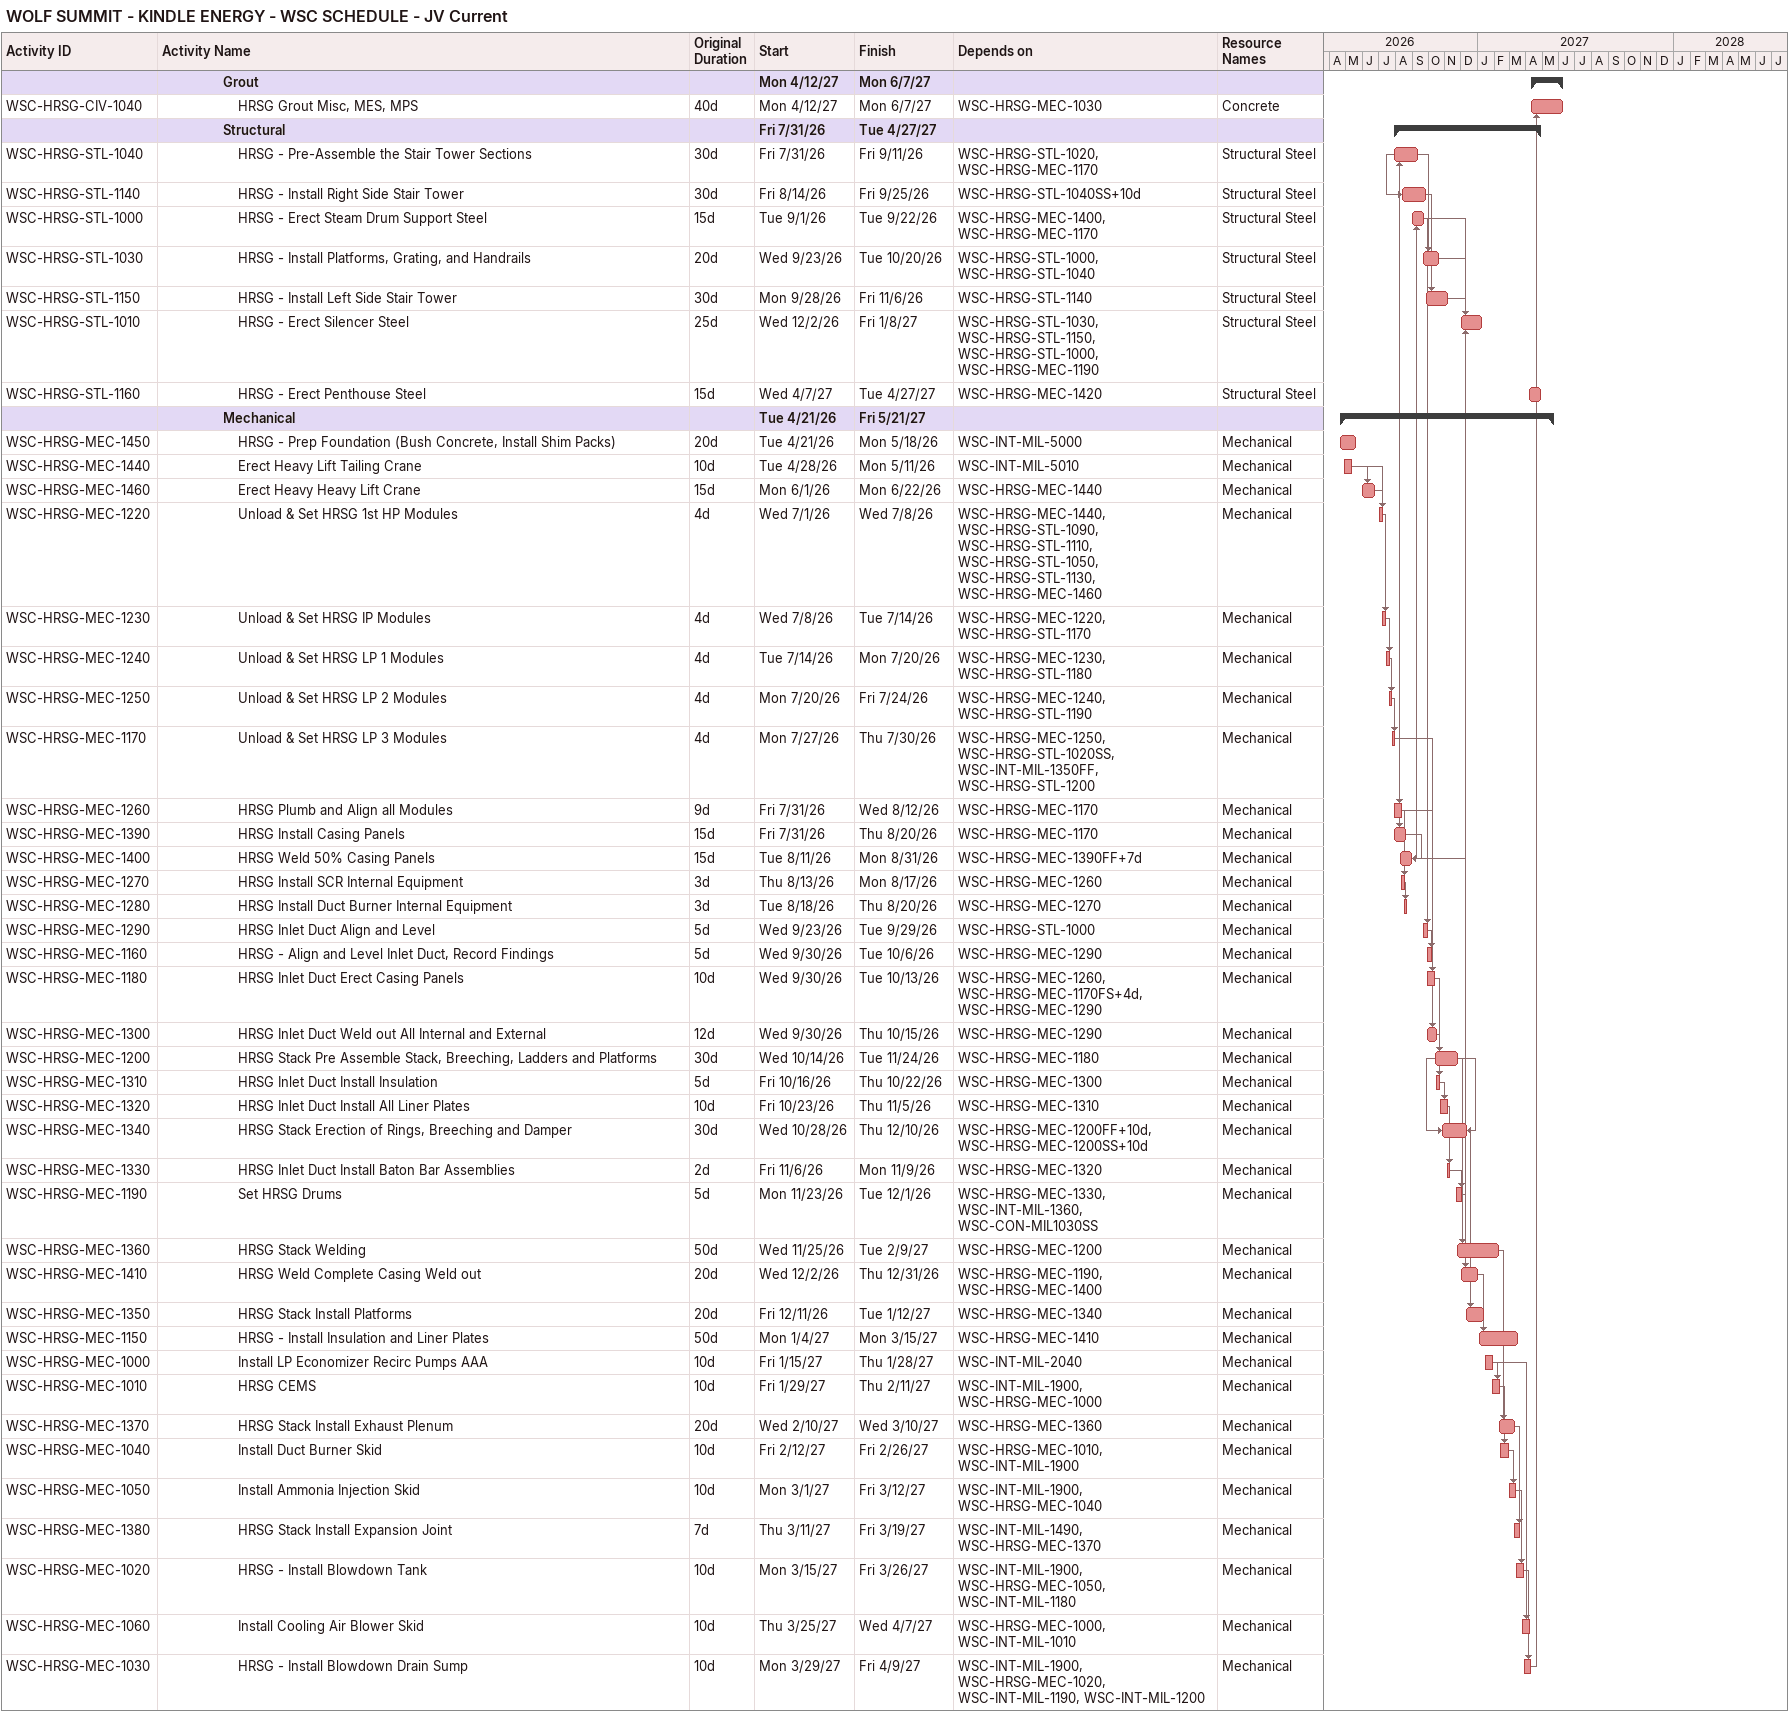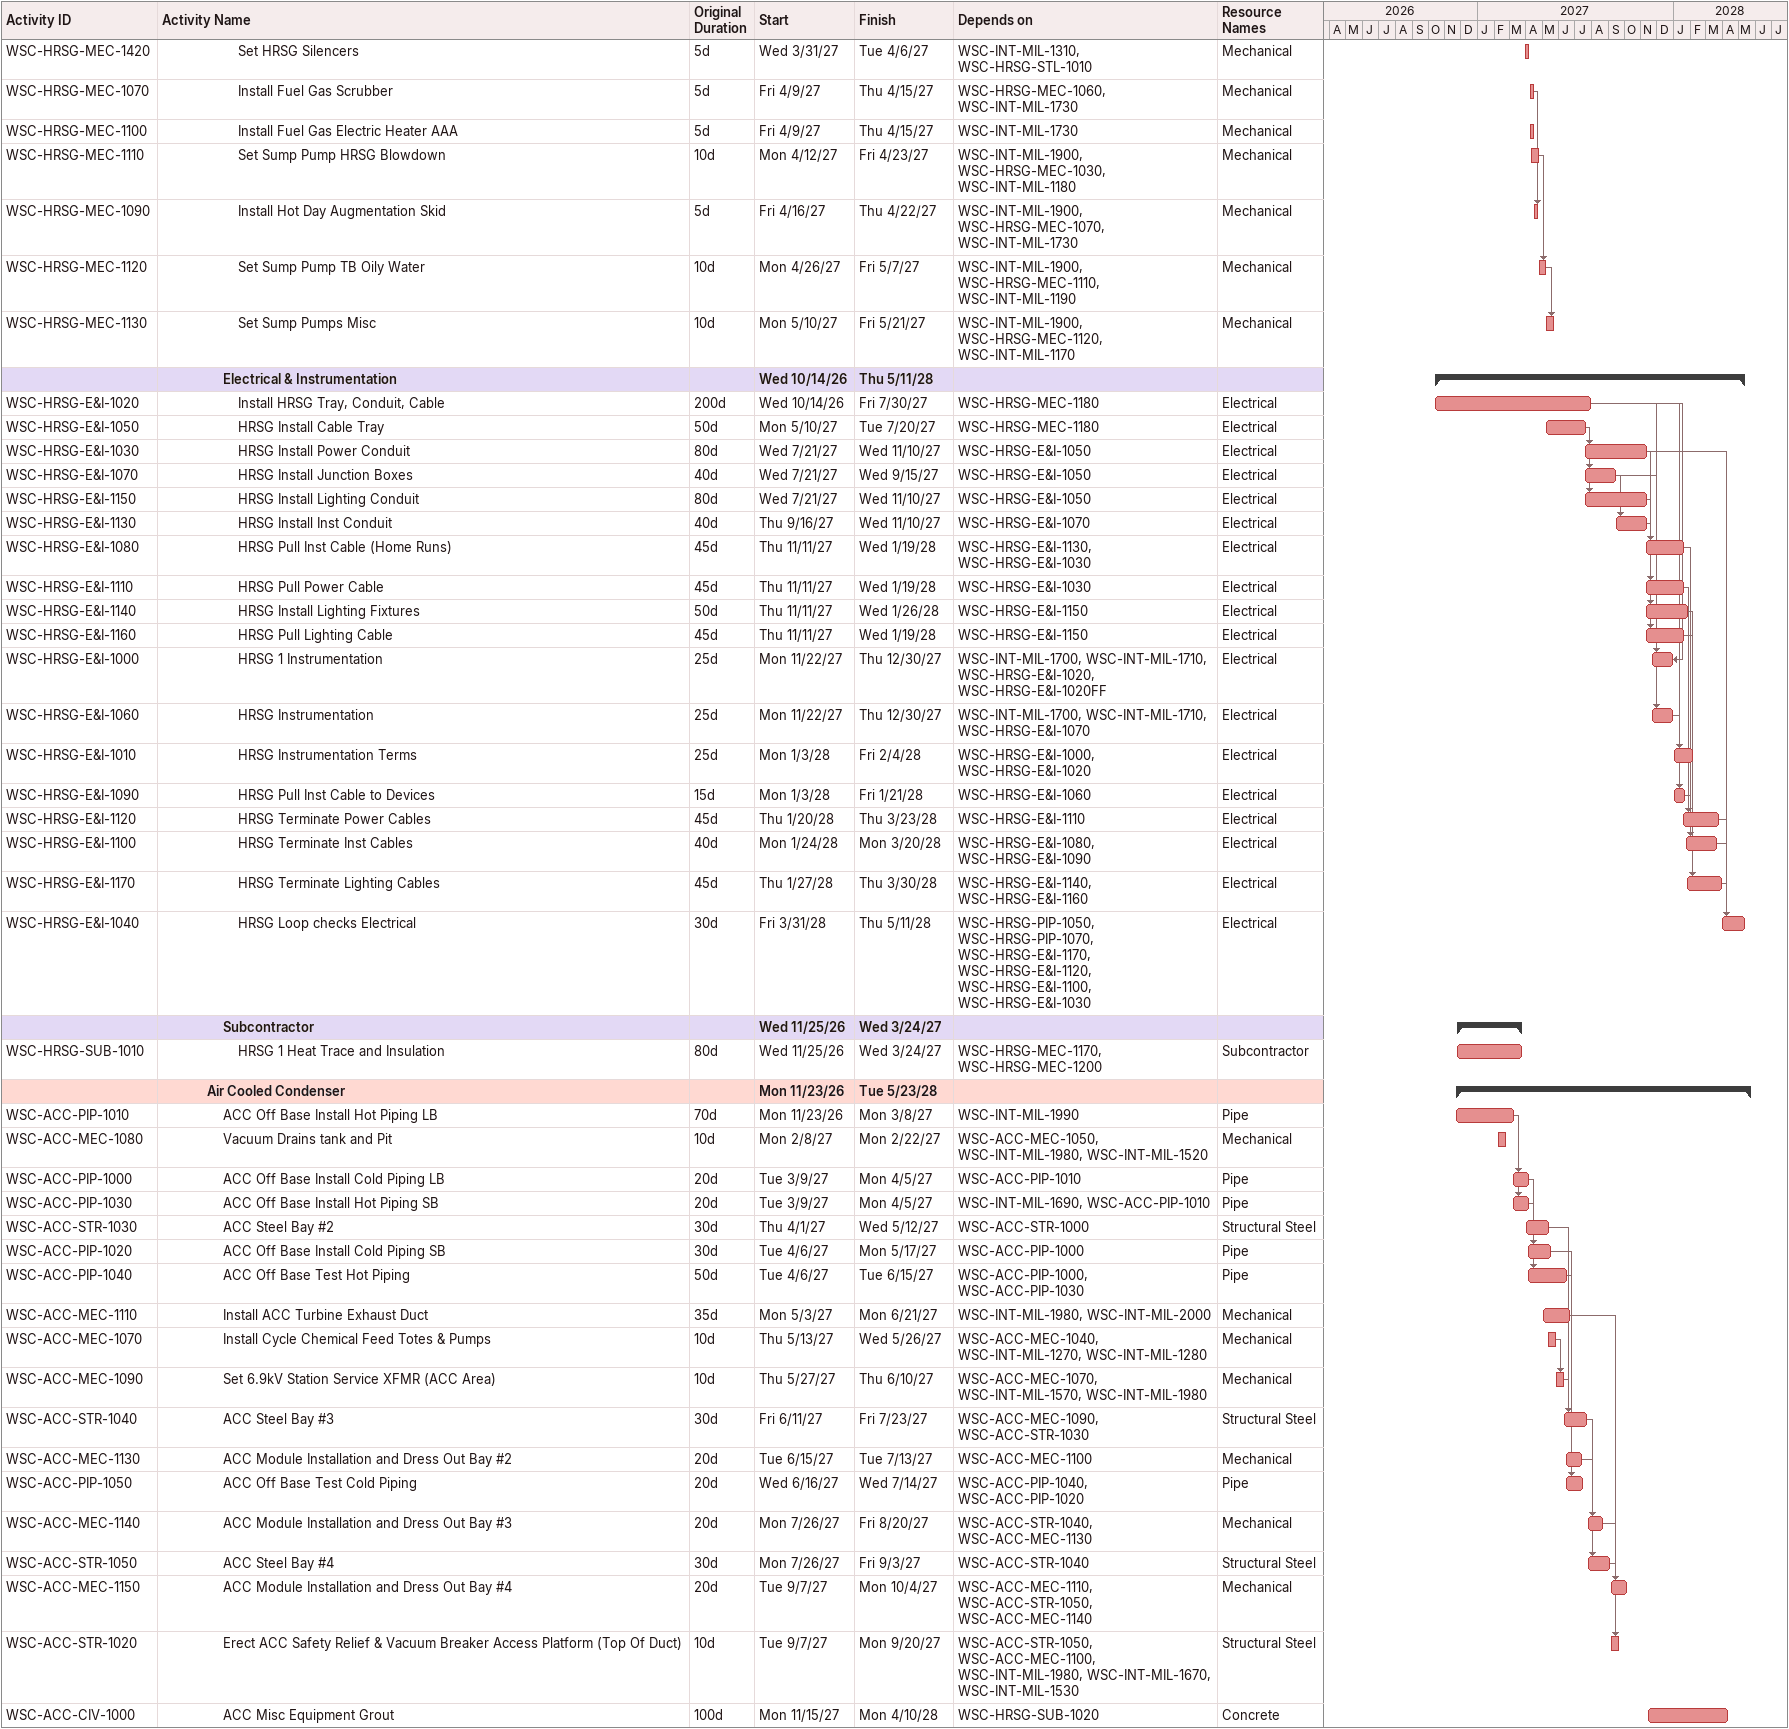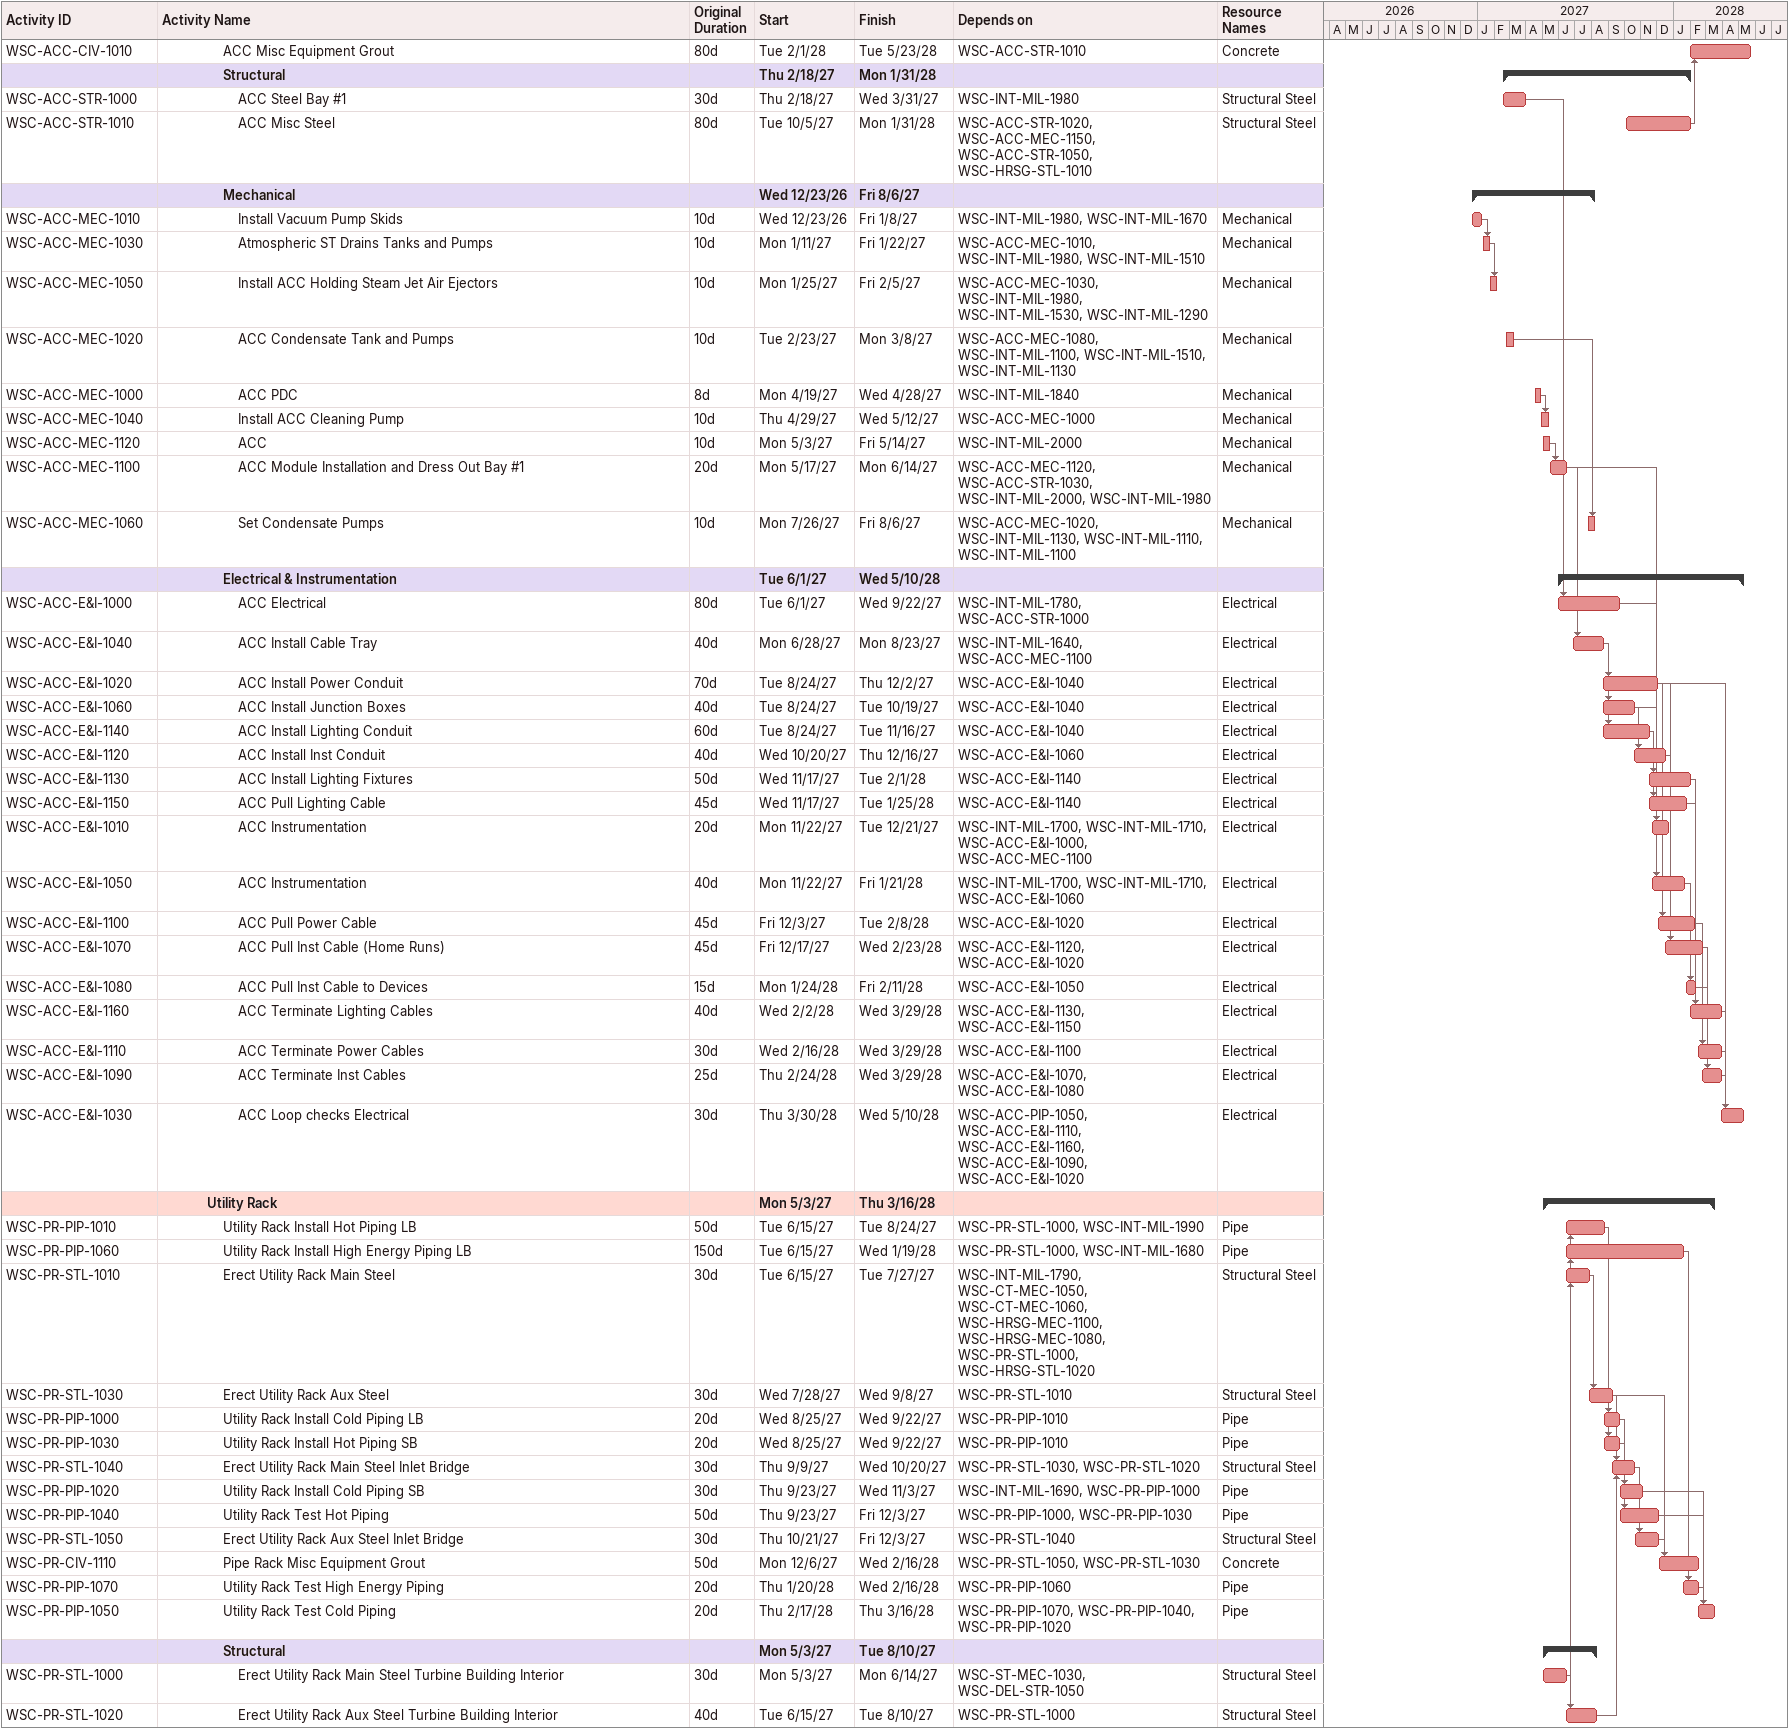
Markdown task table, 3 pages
WOLF SUMMIT - KINDLE ENERGY - WSC SCHEDULE - JV Current

| ID | Level | Task | Original duration | Start | Finish | Predecessors | Resources |
|---|---|---|---|---|---|---|---|
|  | 5 | **Grout** |  | 2027-04-12 | 2027-06-07 |  |  |
| WSC-HRSG-CIV-1040 | 6 | HRSG Grout Misc, MES, MPS | 40d | 2027-04-12 | 2027-06-07 | WSC-HRSG-MEC-1030 | Concrete |
|  | 5 | **Structural** |  | 2026-07-31 | 2027-04-27 |  |  |
| WSC-HRSG-STL-1040 | 6 | HRSG - Pre-Assemble the Stair Tower Sections | 30d | 2026-07-31 | 2026-09-11 | WSC-HRSG-STL-1020, WSC-HRSG-MEC-1170 | Structural Steel |
| WSC-HRSG-STL-1140 | 6 | HRSG - Install Right Side Stair Tower | 30d | 2026-08-14 | 2026-09-25 | WSC-HRSG-STL-1040SS+10d | Structural Steel |
| WSC-HRSG-STL-1000 | 6 | HRSG - Erect Steam Drum Support Steel | 15d | 2026-09-01 | 2026-09-22 | WSC-HRSG-MEC-1400, WSC-HRSG-MEC-1170 | Structural Steel |
| WSC-HRSG-STL-1030 | 6 | HRSG - Install Platforms, Grating, and Handrails | 20d | 2026-09-23 | 2026-10-20 | WSC-HRSG-STL-1000, WSC-HRSG-STL-1040 | Structural Steel |
| WSC-HRSG-STL-1150 | 6 | HRSG - Install Left Side Stair Tower | 30d | 2026-09-28 | 2026-11-06 | WSC-HRSG-STL-1140 | Structural Steel |
| WSC-HRSG-STL-1010 | 6 | HRSG - Erect Silencer Steel | 25d | 2026-12-02 | 2027-01-08 | WSC-HRSG-STL-1030, WSC-HRSG-STL-1150, WSC-HRSG-STL-1000, WSC-HRSG-MEC-1190 | Structural Steel |
| WSC-HRSG-STL-1160 | 6 | HRSG - Erect Penthouse Steel | 15d | 2027-04-07 | 2027-04-27 | WSC-HRSG-MEC-1420 | Structural Steel |
|  | 5 | **Mechanical** |  | 2026-04-21 | 2027-05-21 |  |  |
| WSC-HRSG-MEC-1450 | 6 | HRSG - Prep Foundation (Bush Concrete, Install Shim Packs) | 20d | 2026-04-21 | 2026-05-18 | WSC-INT-MIL-5000 | Mechanical |
| WSC-HRSG-MEC-1440 | 6 | Erect Heavy Lift Tailing Crane | 10d | 2026-04-28 | 2026-05-11 | WSC-INT-MIL-5010 | Mechanical |
| WSC-HRSG-MEC-1460 | 6 | Erect Heavy Heavy Lift Crane | 15d | 2026-06-01 | 2026-06-22 | WSC-HRSG-MEC-1440 | Mechanical |
| WSC-HRSG-MEC-1220 | 6 | Unload & Set HRSG 1st HP Modules | 4d | 2026-07-01 | 2026-07-08 | WSC-HRSG-MEC-1440, WSC-HRSG-STL-1090, WSC-HRSG-STL-1110, WSC-HRSG-STL-1050, WSC-HRSG-STL-1130, WSC-HRSG-MEC-1460 | Mechanical |
| WSC-HRSG-MEC-1230 | 6 | Unload & Set HRSG IP Modules | 4d | 2026-07-08 | 2026-07-14 | WSC-HRSG-MEC-1220, WSC-HRSG-STL-1170 | Mechanical |
| WSC-HRSG-MEC-1240 | 6 | Unload & Set HRSG LP 1 Modules | 4d | 2026-07-14 | 2026-07-20 | WSC-HRSG-MEC-1230, WSC-HRSG-STL-1180 | Mechanical |
| WSC-HRSG-MEC-1250 | 6 | Unload & Set HRSG LP 2 Modules | 4d | 2026-07-20 | 2026-07-24 | WSC-HRSG-MEC-1240, WSC-HRSG-STL-1190 | Mechanical |
| WSC-HRSG-MEC-1170 | 6 | Unload & Set HRSG LP 3 Modules | 4d | 2026-07-27 | 2026-07-30 | WSC-HRSG-MEC-1250, WSC-HRSG-STL-1020SS, WSC-INT-MIL-1350FF, WSC-HRSG-STL-1200 | Mechanical |
| WSC-HRSG-MEC-1260 | 6 | HRSG Plumb and Align all Modules | 9d | 2026-07-31 | 2026-08-12 | WSC-HRSG-MEC-1170 | Mechanical |
| WSC-HRSG-MEC-1390 | 6 | HRSG Install Casing Panels | 15d | 2026-07-31 | 2026-08-20 | WSC-HRSG-MEC-1170 | Mechanical |
| WSC-HRSG-MEC-1400 | 6 | HRSG Weld 50% Casing Panels | 15d | 2026-08-11 | 2026-08-31 | WSC-HRSG-MEC-1390FF+7d | Mechanical |
| WSC-HRSG-MEC-1270 | 6 | HRSG Install SCR Internal Equipment | 3d | 2026-08-13 | 2026-08-17 | WSC-HRSG-MEC-1260 | Mechanical |
| WSC-HRSG-MEC-1280 | 6 | HRSG Install Duct Burner Internal Equipment | 3d | 2026-08-18 | 2026-08-20 | WSC-HRSG-MEC-1270 | Mechanical |
| WSC-HRSG-MEC-1290 | 6 | HRSG Inlet Duct Align and Level | 5d | 2026-09-23 | 2026-09-29 | WSC-HRSG-STL-1000 | Mechanical |
| WSC-HRSG-MEC-1160 | 6 | HRSG - Align and Level Inlet Duct, Record Findings | 5d | 2026-09-30 | 2026-10-06 | WSC-HRSG-MEC-1290 | Mechanical |
| WSC-HRSG-MEC-1180 | 6 | HRSG Inlet Duct Erect Casing Panels | 10d | 2026-09-30 | 2026-10-13 | WSC-HRSG-MEC-1260, WSC-HRSG-MEC-1170FS+4d, WSC-HRSG-MEC-1290 | Mechanical |
| WSC-HRSG-MEC-1300 | 6 | HRSG Inlet Duct Weld out All Internal and External | 12d | 2026-09-30 | 2026-10-15 | WSC-HRSG-MEC-1290 | Mechanical |
| WSC-HRSG-MEC-1200 | 6 | HRSG Stack Pre Assemble Stack, Breeching, Ladders and Platforms | 30d | 2026-10-14 | 2026-11-24 | WSC-HRSG-MEC-1180 | Mechanical |
| WSC-HRSG-MEC-1310 | 6 | HRSG Inlet Duct Install Insulation | 5d | 2026-10-16 | 2026-10-22 | WSC-HRSG-MEC-1300 | Mechanical |
| WSC-HRSG-MEC-1320 | 6 | HRSG Inlet Duct Install All Liner Plates | 10d | 2026-10-23 | 2026-11-05 | WSC-HRSG-MEC-1310 | Mechanical |
| WSC-HRSG-MEC-1340 | 6 | HRSG Stack Erection of Rings, Breeching and Damper | 30d | 2026-10-28 | 2026-12-10 | WSC-HRSG-MEC-1200FF+10d, WSC-HRSG-MEC-1200SS+10d | Mechanical |
| WSC-HRSG-MEC-1330 | 6 | HRSG Inlet Duct Install Baton Bar Assemblies | 2d | 2026-11-06 | 2026-11-09 | WSC-HRSG-MEC-1320 | Mechanical |
| WSC-HRSG-MEC-1190 | 6 | Set HRSG Drums | 5d | 2026-11-23 | 2026-12-01 | WSC-HRSG-MEC-1330, WSC-INT-MIL-1360, WSC-CON-MIL1030SS | Mechanical |
| WSC-HRSG-MEC-1360 | 6 | HRSG Stack Welding | 50d | 2026-11-25 | 2027-02-09 | WSC-HRSG-MEC-1200 | Mechanical |
| WSC-HRSG-MEC-1410 | 6 | HRSG Weld Complete Casing Weld out | 20d | 2026-12-02 | 2026-12-31 | WSC-HRSG-MEC-1190, WSC-HRSG-MEC-1400 | Mechanical |
| WSC-HRSG-MEC-1350 | 6 | HRSG Stack Install Platforms | 20d | 2026-12-11 | 2027-01-12 | WSC-HRSG-MEC-1340 | Mechanical |
| WSC-HRSG-MEC-1150 | 6 | HRSG - Install Insulation and Liner Plates | 50d | 2027-01-04 | 2027-03-15 | WSC-HRSG-MEC-1410 | Mechanical |
| WSC-HRSG-MEC-1000 | 6 | Install LP Economizer Recirc Pumps AAA | 10d | 2027-01-15 | 2027-01-28 | WSC-INT-MIL-2040 | Mechanical |
| WSC-HRSG-MEC-1010 | 6 | HRSG CEMS | 10d | 2027-01-29 | 2027-02-11 | WSC-INT-MIL-1900, WSC-HRSG-MEC-1000 | Mechanical |
| WSC-HRSG-MEC-1370 | 6 | HRSG Stack Install Exhaust Plenum | 20d | 2027-02-10 | 2027-03-10 | WSC-HRSG-MEC-1360 | Mechanical |
| WSC-HRSG-MEC-1040 | 6 | Install Duct Burner Skid | 10d | 2027-02-12 | 2027-02-26 | WSC-HRSG-MEC-1010, WSC-INT-MIL-1900 | Mechanical |
| WSC-HRSG-MEC-1050 | 6 | Install Ammonia Injection Skid | 10d | 2027-03-01 | 2027-03-12 | WSC-INT-MIL-1900, WSC-HRSG-MEC-1040 | Mechanical |
| WSC-HRSG-MEC-1380 | 6 | HRSG Stack Install Expansion Joint | 7d | 2027-03-11 | 2027-03-19 | WSC-INT-MIL-1490, WSC-HRSG-MEC-1370 | Mechanical |
| WSC-HRSG-MEC-1020 | 6 | HRSG - Install Blowdown Tank | 10d | 2027-03-15 | 2027-03-26 | WSC-INT-MIL-1900, WSC-HRSG-MEC-1050, WSC-INT-MIL-1180 | Mechanical |
| WSC-HRSG-MEC-1060 | 6 | Install Cooling Air Blower Skid | 10d | 2027-03-25 | 2027-04-07 | WSC-HRSG-MEC-1000, WSC-INT-MIL-1010 | Mechanical |
| WSC-HRSG-MEC-1030 | 6 | HRSG - Install Blowdown Drain Sump | 10d | 2027-03-29 | 2027-04-09 | WSC-INT-MIL-1900, WSC-HRSG-MEC-1020, WSC-INT-MIL-1190, WSC-INT-MIL-1200 | Mechanical |
| WSC-HRSG-MEC-1420 | 6 | Set HRSG Silencers | 5d | 2027-03-31 | 2027-04-06 | WSC-INT-MIL-1310, WSC-HRSG-STL-1010 | Mechanical |
| WSC-HRSG-MEC-1070 | 6 | Install Fuel Gas Scrubber | 5d | 2027-04-09 | 2027-04-15 | WSC-HRSG-MEC-1060, WSC-INT-MIL-1730 | Mechanical |
| WSC-HRSG-MEC-1100 | 6 | Install Fuel Gas Electric Heater AAA | 5d | 2027-04-09 | 2027-04-15 | WSC-INT-MIL-1730 | Mechanical |
| WSC-HRSG-MEC-1110 | 6 | Set Sump Pump HRSG Blowdown | 10d | 2027-04-12 | 2027-04-23 | WSC-INT-MIL-1900, WSC-HRSG-MEC-1030, WSC-INT-MIL-1180 | Mechanical |
| WSC-HRSG-MEC-1090 | 6 | Install Hot Day Augmentation Skid | 5d | 2027-04-16 | 2027-04-22 | WSC-INT-MIL-1900, WSC-HRSG-MEC-1070, WSC-INT-MIL-1730 | Mechanical |
| WSC-HRSG-MEC-1120 | 6 | Set Sump Pump TB Oily Water | 10d | 2027-04-26 | 2027-05-07 | WSC-INT-MIL-1900, WSC-HRSG-MEC-1110, WSC-INT-MIL-1190 | Mechanical |
| WSC-HRSG-MEC-1130 | 6 | Set Sump Pumps Misc | 10d | 2027-05-10 | 2027-05-21 | WSC-INT-MIL-1900, WSC-HRSG-MEC-1120, WSC-INT-MIL-1170 | Mechanical |
|  | 5 | **Electrical & Instrumentation** |  | 2026-10-14 | 2028-05-11 |  |  |
| WSC-HRSG-E&I-1020 | 6 | Install HRSG Tray, Conduit, Cable | 200d | 2026-10-14 | 2027-07-30 | WSC-HRSG-MEC-1180 | Electrical |
| WSC-HRSG-E&I-1050 | 6 | HRSG Install Cable Tray | 50d | 2027-05-10 | 2027-07-20 | WSC-HRSG-MEC-1180 | Electrical |
| WSC-HRSG-E&I-1030 | 6 | HRSG Install Power Conduit | 80d | 2027-07-21 | 2027-11-10 | WSC-HRSG-E&I-1050 | Electrical |
| WSC-HRSG-E&I-1070 | 6 | HRSG Install Junction Boxes | 40d | 2027-07-21 | 2027-09-15 | WSC-HRSG-E&I-1050 | Electrical |
| WSC-HRSG-E&I-1150 | 6 | HRSG Install Lighting Conduit | 80d | 2027-07-21 | 2027-11-10 | WSC-HRSG-E&I-1050 | Electrical |
| WSC-HRSG-E&I-1130 | 6 | HRSG Install Inst Conduit | 40d | 2027-09-16 | 2027-11-10 | WSC-HRSG-E&I-1070 | Electrical |
| WSC-HRSG-E&I-1080 | 6 | HRSG Pull Inst Cable (Home Runs) | 45d | 2027-11-11 | 2028-01-19 | WSC-HRSG-E&I-1130, WSC-HRSG-E&I-1030 | Electrical |
| WSC-HRSG-E&I-1110 | 6 | HRSG Pull Power Cable | 45d | 2027-11-11 | 2028-01-19 | WSC-HRSG-E&I-1030 | Electrical |
| WSC-HRSG-E&I-1140 | 6 | HRSG Install Lighting Fixtures | 50d | 2027-11-11 | 2028-01-26 | WSC-HRSG-E&I-1150 | Electrical |
| WSC-HRSG-E&I-1160 | 6 | HRSG Pull Lighting Cable | 45d | 2027-11-11 | 2028-01-19 | WSC-HRSG-E&I-1150 | Electrical |
| WSC-HRSG-E&I-1000 | 6 | HRSG 1 Instrumentation | 25d | 2027-11-22 | 2027-12-30 | WSC-INT-MIL-1700, WSC-INT-MIL-1710, WSC-HRSG-E&I-1020, WSC-HRSG-E&I-1020FF | Electrical |
| WSC-HRSG-E&I-1060 | 6 | HRSG Instrumentation | 25d | 2027-11-22 | 2027-12-30 | WSC-INT-MIL-1700, WSC-INT-MIL-1710, WSC-HRSG-E&I-1070 | Electrical |
| WSC-HRSG-E&I-1010 | 6 | HRSG Instrumentation Terms | 25d | 2028-01-03 | 2028-02-04 | WSC-HRSG-E&I-1000, WSC-HRSG-E&I-1020 | Electrical |
| WSC-HRSG-E&I-1090 | 6 | HRSG Pull Inst Cable to Devices | 15d | 2028-01-03 | 2028-01-21 | WSC-HRSG-E&I-1060 | Electrical |
| WSC-HRSG-E&I-1120 | 6 | HRSG Terminate Power Cables | 45d | 2028-01-20 | 2028-03-23 | WSC-HRSG-E&I-1110 | Electrical |
| WSC-HRSG-E&I-1100 | 6 | HRSG Terminate Inst Cables | 40d | 2028-01-24 | 2028-03-20 | WSC-HRSG-E&I-1080, WSC-HRSG-E&I-1090 | Electrical |
| WSC-HRSG-E&I-1170 | 6 | HRSG Terminate Lighting Cables | 45d | 2028-01-27 | 2028-03-30 | WSC-HRSG-E&I-1140, WSC-HRSG-E&I-1160 | Electrical |
| WSC-HRSG-E&I-1040 | 6 | HRSG Loop checks Electrical | 30d | 2028-03-31 | 2028-05-11 | WSC-HRSG-PIP-1050, WSC-HRSG-PIP-1070, WSC-HRSG-E&I-1170, WSC-HRSG-E&I-1120, WSC-HRSG-E&I-1100, WSC-HRSG-E&I-1030 | Electrical |
|  | 5 | **Subcontractor** |  | 2026-11-25 | 2027-03-24 |  |  |
| WSC-HRSG-SUB-1010 | 6 | HRSG 1 Heat Trace and Insulation | 80d | 2026-11-25 | 2027-03-24 | WSC-HRSG-MEC-1170, WSC-HRSG-MEC-1200 | Subcontractor |
|  | 4 | **Air Cooled Condenser** |  | 2026-11-23 | 2028-05-23 |  |  |
| WSC-ACC-PIP-1010 | 5 | ACC Off Base Install Hot Piping LB | 70d | 2026-11-23 | 2027-03-08 | WSC-INT-MIL-1990 | Pipe |
| WSC-ACC-MEC-1080 | 5 | Vacuum Drains tank and Pit | 10d | 2027-02-08 | 2027-02-22 | WSC-ACC-MEC-1050, WSC-INT-MIL-1980, WSC-INT-MIL-1520 | Mechanical |
| WSC-ACC-PIP-1000 | 5 | ACC Off Base Install Cold Piping LB | 20d | 2027-03-09 | 2027-04-05 | WSC-ACC-PIP-1010 | Pipe |
| WSC-ACC-PIP-1030 | 5 | ACC Off Base Install Hot Piping SB | 20d | 2027-03-09 | 2027-04-05 | WSC-INT-MIL-1690, WSC-ACC-PIP-1010 | Pipe |
| WSC-ACC-STR-1030 | 5 | ACC Steel Bay #2 | 30d | 2027-04-01 | 2027-05-12 | WSC-ACC-STR-1000 | Structural Steel |
| WSC-ACC-PIP-1020 | 5 | ACC Off Base Install Cold Piping SB | 30d | 2027-04-06 | 2027-05-17 | WSC-ACC-PIP-1000 | Pipe |
| WSC-ACC-PIP-1040 | 5 | ACC Off Base Test Hot Piping | 50d | 2027-04-06 | 2027-06-15 | WSC-ACC-PIP-1000, WSC-ACC-PIP-1030 | Pipe |
| WSC-ACC-MEC-1110 | 5 | Install ACC Turbine Exhaust Duct | 35d | 2027-05-03 | 2027-06-21 | WSC-INT-MIL-1980, WSC-INT-MIL-2000 | Mechanical |
| WSC-ACC-MEC-1070 | 5 | Install Cycle Chemical Feed Totes & Pumps | 10d | 2027-05-13 | 2027-05-26 | WSC-ACC-MEC-1040, WSC-INT-MIL-1270, WSC-INT-MIL-1280 | Mechanical |
| WSC-ACC-MEC-1090 | 5 | Set 6.9kV Station Service XFMR (ACC Area) | 10d | 2027-05-27 | 2027-06-10 | WSC-ACC-MEC-1070, WSC-INT-MIL-1570, WSC-INT-MIL-1980 | Mechanical |
| WSC-ACC-STR-1040 | 5 | ACC Steel Bay #3 | 30d | 2027-06-11 | 2027-07-23 | WSC-ACC-MEC-1090, WSC-ACC-STR-1030 | Structural Steel |
| WSC-ACC-MEC-1130 | 5 | ACC Module Installation and Dress Out Bay #2 | 20d | 2027-06-15 | 2027-07-13 | WSC-ACC-MEC-1100 | Mechanical |
| WSC-ACC-PIP-1050 | 5 | ACC Off Base Test Cold Piping | 20d | 2027-06-16 | 2027-07-14 | WSC-ACC-PIP-1040, WSC-ACC-PIP-1020 | Pipe |
| WSC-ACC-MEC-1140 | 5 | ACC Module Installation and Dress Out Bay #3 | 20d | 2027-07-26 | 2027-08-20 | WSC-ACC-STR-1040, WSC-ACC-MEC-1130 | Mechanical |
| WSC-ACC-STR-1050 | 5 | ACC Steel Bay #4 | 30d | 2027-07-26 | 2027-09-03 | WSC-ACC-STR-1040 | Structural Steel |
| WSC-ACC-MEC-1150 | 5 | ACC Module Installation and Dress Out Bay #4 | 20d | 2027-09-07 | 2027-10-04 | WSC-ACC-MEC-1110, WSC-ACC-STR-1050, WSC-ACC-MEC-1140 | Mechanical |
| WSC-ACC-STR-1020 | 5 | Erect ACC Safety Relief & Vacuum Breaker Access Platform (Top Of Duct) | 10d | 2027-09-07 | 2027-09-20 | WSC-ACC-STR-1050, WSC-ACC-MEC-1100, WSC-INT-MIL-1980, WSC-INT-MIL-1670, WSC-INT-MIL-1530 | Structural Steel |
| WSC-ACC-CIV-1000 | 5 | ACC Misc Equipment Grout | 100d | 2027-11-15 | 2028-04-10 | WSC-HRSG-SUB-1020 | Concrete |
| WSC-ACC-CIV-1010 | 5 | ACC Misc Equipment Grout | 80d | 2028-02-01 | 2028-05-23 | WSC-ACC-STR-1010 | Concrete |
|  | 5 | **Structural** |  | 2027-02-18 | 2028-01-31 |  |  |
| WSC-ACC-STR-1000 | 6 | ACC Steel Bay #1 | 30d | 2027-02-18 | 2027-03-31 | WSC-INT-MIL-1980 | Structural Steel |
| WSC-ACC-STR-1010 | 6 | ACC Misc Steel | 80d | 2027-10-05 | 2028-01-31 | WSC-ACC-STR-1020, WSC-ACC-MEC-1150, WSC-ACC-STR-1050, WSC-HRSG-STL-1010 | Structural Steel |
|  | 5 | **Mechanical** |  | 2026-12-23 | 2027-08-06 |  |  |
| WSC-ACC-MEC-1010 | 6 | Install Vacuum Pump Skids | 10d | 2026-12-23 | 2027-01-08 | WSC-INT-MIL-1980, WSC-INT-MIL-1670 | Mechanical |
| WSC-ACC-MEC-1030 | 6 | Atmospheric ST Drains Tanks and Pumps | 10d | 2027-01-11 | 2027-01-22 | WSC-ACC-MEC-1010, WSC-INT-MIL-1980, WSC-INT-MIL-1510 | Mechanical |
| WSC-ACC-MEC-1050 | 6 | Install ACC Holding Steam Jet Air Ejectors | 10d | 2027-01-25 | 2027-02-05 | WSC-ACC-MEC-1030, WSC-INT-MIL-1980, WSC-INT-MIL-1530, WSC-INT-MIL-1290 | Mechanical |
| WSC-ACC-MEC-1020 | 6 | ACC Condensate Tank and Pumps | 10d | 2027-02-23 | 2027-03-08 | WSC-ACC-MEC-1080, WSC-INT-MIL-1100, WSC-INT-MIL-1510, WSC-INT-MIL-1130 | Mechanical |
| WSC-ACC-MEC-1000 | 6 | ACC PDC | 8d | 2027-04-19 | 2027-04-28 | WSC-INT-MIL-1840 | Mechanical |
| WSC-ACC-MEC-1040 | 6 | Install ACC Cleaning Pump | 10d | 2027-04-29 | 2027-05-12 | WSC-ACC-MEC-1000 | Mechanical |
| WSC-ACC-MEC-1120 | 6 | ACC | 10d | 2027-05-03 | 2027-05-14 | WSC-INT-MIL-2000 | Mechanical |
| WSC-ACC-MEC-1100 | 6 | ACC Module Installation and Dress Out Bay #1 | 20d | 2027-05-17 | 2027-06-14 | WSC-ACC-MEC-1120, WSC-ACC-STR-1030, WSC-INT-MIL-2000, WSC-INT-MIL-1980 | Mechanical |
| WSC-ACC-MEC-1060 | 6 | Set Condensate Pumps | 10d | 2027-07-26 | 2027-08-06 | WSC-ACC-MEC-1020, WSC-INT-MIL-1130, WSC-INT-MIL-1110, WSC-INT-MIL-1100 | Mechanical |
|  | 5 | **Electrical & Instrumentation** |  | 2027-06-01 | 2028-05-10 |  |  |
| WSC-ACC-E&I-1000 | 6 | ACC Electrical | 80d | 2027-06-01 | 2027-09-22 | WSC-INT-MIL-1780, WSC-ACC-STR-1000 | Electrical |
| WSC-ACC-E&I-1040 | 6 | ACC Install Cable Tray | 40d | 2027-06-28 | 2027-08-23 | WSC-INT-MIL-1640, WSC-ACC-MEC-1100 | Electrical |
| WSC-ACC-E&I-1020 | 6 | ACC Install Power Conduit | 70d | 2027-08-24 | 2027-12-02 | WSC-ACC-E&I-1040 | Electrical |
| WSC-ACC-E&I-1060 | 6 | ACC Install Junction Boxes | 40d | 2027-08-24 | 2027-10-19 | WSC-ACC-E&I-1040 | Electrical |
| WSC-ACC-E&I-1140 | 6 | ACC Install Lighting Conduit | 60d | 2027-08-24 | 2027-11-16 | WSC-ACC-E&I-1040 | Electrical |
| WSC-ACC-E&I-1120 | 6 | ACC Install Inst Conduit | 40d | 2027-10-20 | 2027-12-16 | WSC-ACC-E&I-1060 | Electrical |
| WSC-ACC-E&I-1130 | 6 | ACC Install Lighting Fixtures | 50d | 2027-11-17 | 2028-02-01 | WSC-ACC-E&I-1140 | Electrical |
| WSC-ACC-E&I-1150 | 6 | ACC Pull Lighting Cable | 45d | 2027-11-17 | 2028-01-25 | WSC-ACC-E&I-1140 | Electrical |
| WSC-ACC-E&I-1010 | 6 | ACC Instrumentation | 20d | 2027-11-22 | 2027-12-21 | WSC-INT-MIL-1700, WSC-INT-MIL-1710, WSC-ACC-E&I-1000, WSC-ACC-MEC-1100 | Electrical |
| WSC-ACC-E&I-1050 | 6 | ACC Instrumentation | 40d | 2027-11-22 | 2028-01-21 | WSC-INT-MIL-1700, WSC-INT-MIL-1710, WSC-ACC-E&I-1060 | Electrical |
| WSC-ACC-E&I-1100 | 6 | ACC Pull Power Cable | 45d | 2027-12-03 | 2028-02-08 | WSC-ACC-E&I-1020 | Electrical |
| WSC-ACC-E&I-1070 | 6 | ACC Pull Inst Cable (Home Runs) | 45d | 2027-12-17 | 2028-02-23 | WSC-ACC-E&I-1120, WSC-ACC-E&I-1020 | Electrical |
| WSC-ACC-E&I-1080 | 6 | ACC Pull Inst Cable to Devices | 15d | 2028-01-24 | 2028-02-11 | WSC-ACC-E&I-1050 | Electrical |
| WSC-ACC-E&I-1160 | 6 | ACC Terminate Lighting Cables | 40d | 2028-02-02 | 2028-03-29 | WSC-ACC-E&I-1130, WSC-ACC-E&I-1150 | Electrical |
| WSC-ACC-E&I-1110 | 6 | ACC Terminate Power Cables | 30d | 2028-02-16 | 2028-03-29 | WSC-ACC-E&I-1100 | Electrical |
| WSC-ACC-E&I-1090 | 6 | ACC Terminate Inst Cables | 25d | 2028-02-24 | 2028-03-29 | WSC-ACC-E&I-1070, WSC-ACC-E&I-1080 | Electrical |
| WSC-ACC-E&I-1030 | 6 | ACC Loop checks Electrical | 30d | 2028-03-30 | 2028-05-10 | WSC-ACC-PIP-1050, WSC-ACC-E&I-1110, WSC-ACC-E&I-1160, WSC-ACC-E&I-1090, WSC-ACC-E&I-1020 | Electrical |
|  | 4 | **Utility Rack** |  | 2027-05-03 | 2028-03-16 |  |  |
| WSC-PR-PIP-1010 | 5 | Utility Rack Install Hot Piping LB | 50d | 2027-06-15 | 2027-08-24 | WSC-PR-STL-1000, WSC-INT-MIL-1990 | Pipe |
| WSC-PR-PIP-1060 | 5 | Utility Rack Install High Energy Piping LB | 150d | 2027-06-15 | 2028-01-19 | WSC-PR-STL-1000, WSC-INT-MIL-1680 | Pipe |
| WSC-PR-STL-1010 | 5 | Erect Utility Rack Main Steel | 30d | 2027-06-15 | 2027-07-27 | WSC-INT-MIL-1790, WSC-CT-MEC-1050, WSC-CT-MEC-1060, WSC-HRSG-MEC-1100, WSC-HRSG-MEC-1080, WSC-PR-STL-1000, WSC-HRSG-STL-1020 | Structural Steel |
| WSC-PR-STL-1030 | 5 | Erect Utility Rack Aux Steel | 30d | 2027-07-28 | 2027-09-08 | WSC-PR-STL-1010 | Structural Steel |
| WSC-PR-PIP-1000 | 5 | Utility Rack Install Cold Piping LB | 20d | 2027-08-25 | 2027-09-22 | WSC-PR-PIP-1010 | Pipe |
| WSC-PR-PIP-1030 | 5 | Utility Rack Install Hot Piping SB | 20d | 2027-08-25 | 2027-09-22 | WSC-PR-PIP-1010 | Pipe |
| WSC-PR-STL-1040 | 5 | Erect Utility Rack Main Steel Inlet Bridge | 30d | 2027-09-09 | 2027-10-20 | WSC-PR-STL-1030, WSC-PR-STL-1020 | Structural Steel |
| WSC-PR-PIP-1020 | 5 | Utility Rack Install Cold Piping SB | 30d | 2027-09-23 | 2027-11-03 | WSC-INT-MIL-1690, WSC-PR-PIP-1000 | Pipe |
| WSC-PR-PIP-1040 | 5 | Utility Rack Test Hot Piping | 50d | 2027-09-23 | 2027-12-03 | WSC-PR-PIP-1000, WSC-PR-PIP-1030 | Pipe |
| WSC-PR-STL-1050 | 5 | Erect Utility Rack Aux Steel Inlet Bridge | 30d | 2027-10-21 | 2027-12-03 | WSC-PR-STL-1040 | Structural Steel |
| WSC-PR-CIV-1110 | 5 | Pipe Rack Misc Equipment Grout | 50d | 2027-12-06 | 2028-02-16 | WSC-PR-STL-1050, WSC-PR-STL-1030 | Concrete |
| WSC-PR-PIP-1070 | 5 | Utility Rack Test High Energy Piping | 20d | 2028-01-20 | 2028-02-16 | WSC-PR-PIP-1060 | Pipe |
| WSC-PR-PIP-1050 | 5 | Utility Rack Test Cold Piping | 20d | 2028-02-17 | 2028-03-16 | WSC-PR-PIP-1070, WSC-PR-PIP-1040, WSC-PR-PIP-1020 | Pipe |
|  | 5 | **Structural** |  | 2027-05-03 | 2027-08-10 |  |  |
| WSC-PR-STL-1000 | 6 | Erect Utility Rack Main Steel Turbine Building Interior | 30d | 2027-05-03 | 2027-06-14 | WSC-ST-MEC-1030, WSC-DEL-STR-1050 | Structural Steel |
| WSC-PR-STL-1020 | 6 | Erect Utility Rack Aux Steel Turbine Building Interior | 40d | 2027-06-15 | 2027-08-10 | WSC-PR-STL-1000 | Structural Steel |
